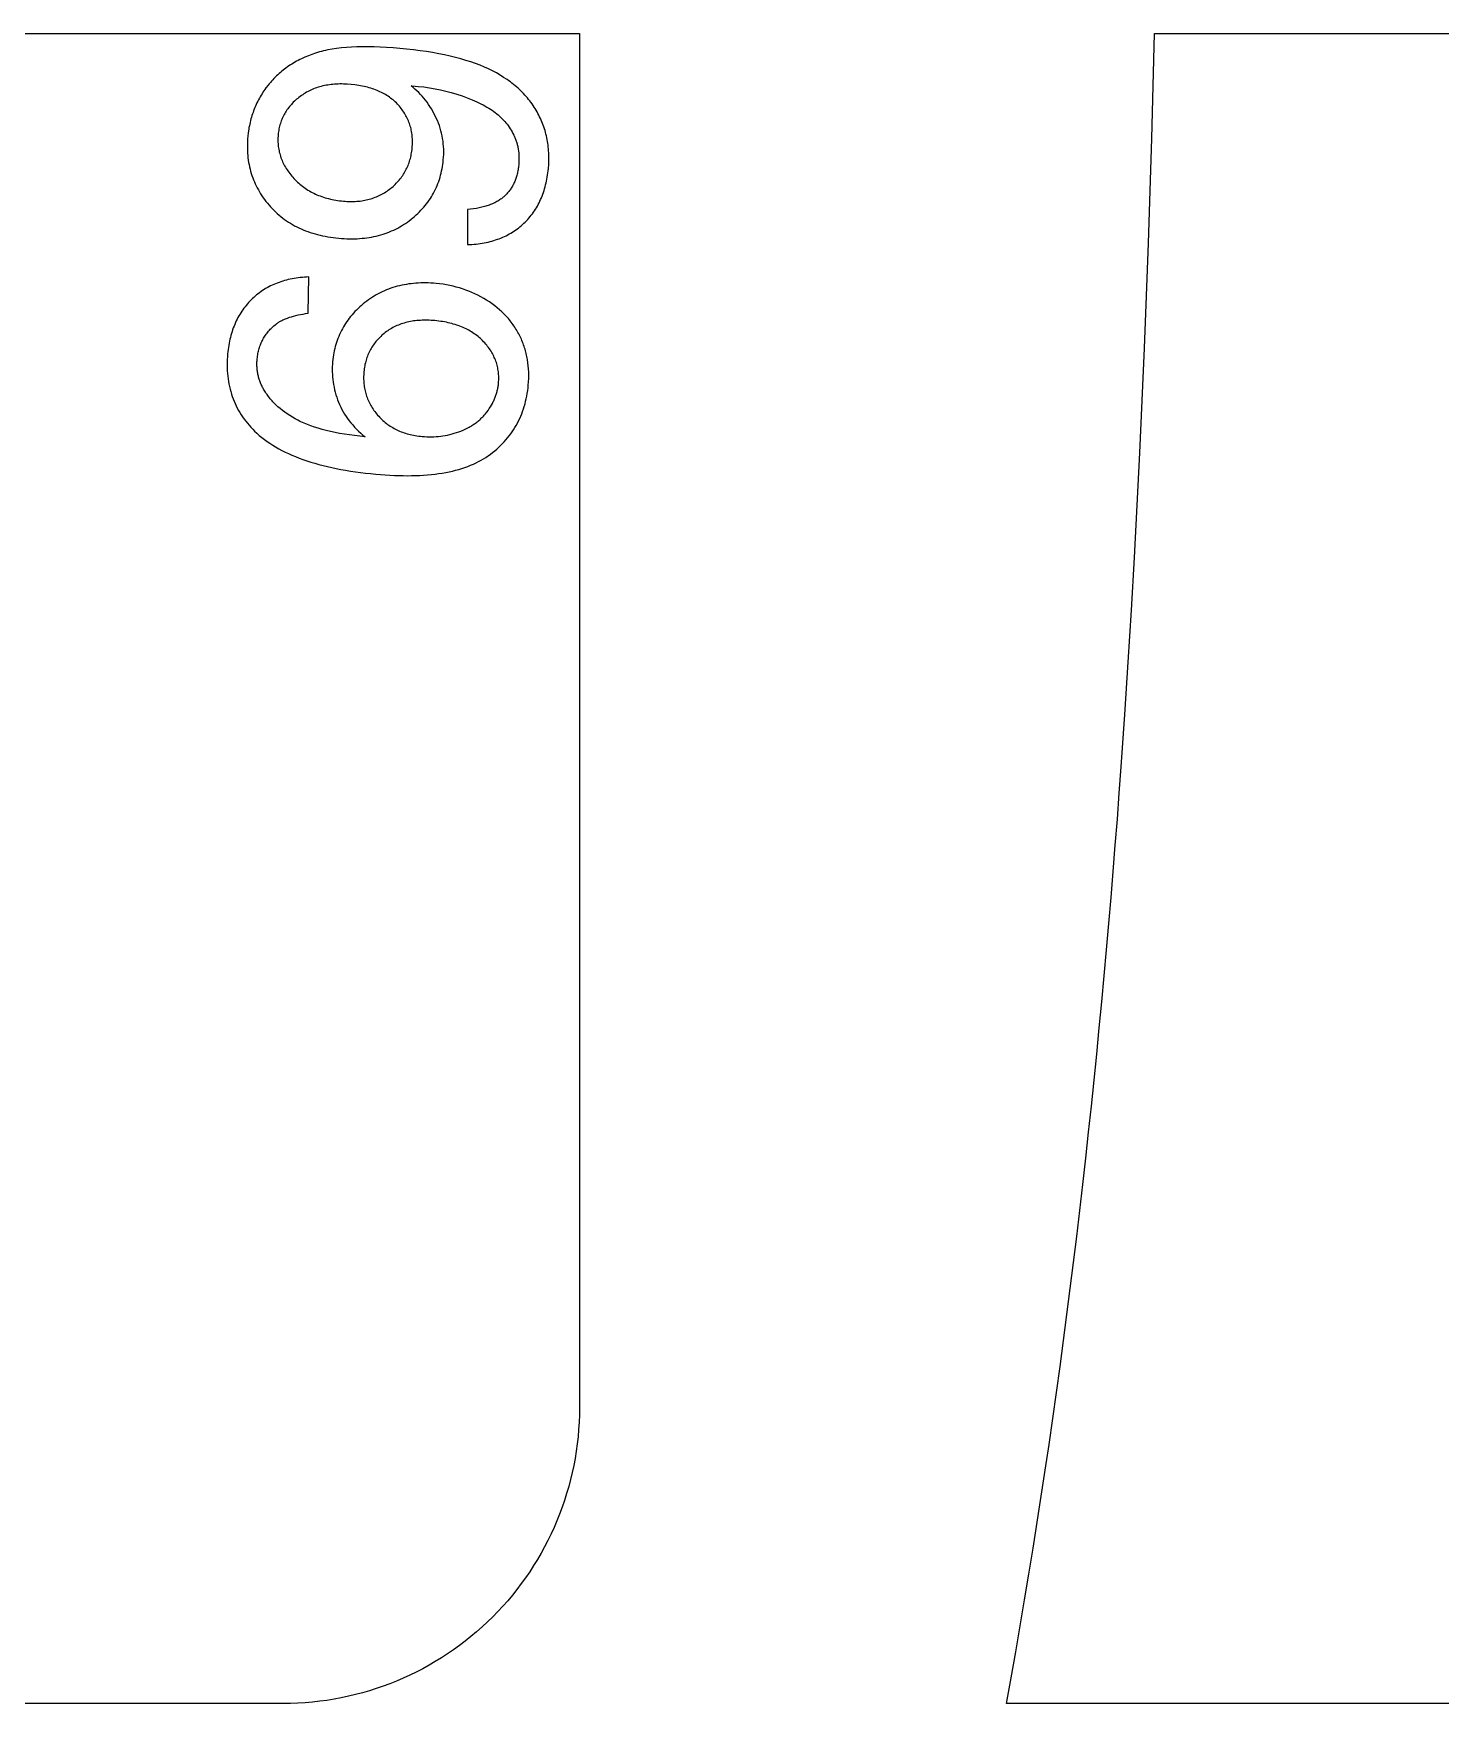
# Model space of a CAD drawing. Extents: x -8894 to -3022, y 6798 to 8329.
# Drawn here: x -7053.8 to -6816.2, y 6798.1 to 7080.1 of the extents above; entities that cross this region are included whole.
import ezdxf

# ---------------------------------------------------------------- set-up
doc = ezdxf.new("R2010")
doc.units = 0
doc.layers.add('LAYER_03', color=7, linetype='CONTINUOUS')
doc.layers.add('STEVILKE', color=7, linetype='CONTINUOUS')

msp = doc.modelspace()

# ---------------------------------------------------------------- linework, layer by layer
at = {"layer": 'LAYER_03'}
msp.add_lwpolyline([(-7111.99, 7080.07), (-6961.59, 7080.07), (-6961.59, 6848.07, -0.414214), (-7011.59, 6798.07), (-7136.8, 6798.07)], format="xyb", dxfattribs=at)
msp.add_lwpolyline([(-6764.12, 6798.07), (-6889.52, 6798.07), (-6888.72, 6802.44), (-6887.95, 6806.81), (-6887.19, 6811.18), (-6886.45, 6815.56), (-6885.72, 6819.94), (-6885.01, 6824.31), (-6884.32, 6828.69), (-6883.64, 6833.07), (-6882.97, 6837.46), (-6882.32, 6841.84), (-6881.69, 6846.22), (-6881.07, 6850.61), (-6880.47, 6855), (-6879.88, 6859.39), (-6879.3, 6863.78), (-6878.74, 6868.17), (-6878.19, 6872.56), (-6877.66, 6876.95), (-6877.14, 6881.35), (-6876.63, 6885.74), (-6876.13, 6890.14), (-6875.65, 6894.54), (-6875.18, 6898.94), (-6874.73, 6903.34), (-6874.28, 6907.74), (-6873.85, 6912.14), (-6873.43, 6916.55), (-6873.02, 6920.95), (-6872.62, 6925.36), (-6872.24, 6929.76), (-6871.86, 6934.17), (-6871.5, 6938.58), (-6871.15, 6942.99), (-6870.8, 6947.4), (-6870.47, 6951.81), (-6870.15, 6956.22), (-6869.53, 6965.05), (-6868.96, 6973.88), (-6868.42, 6982.71), (-6867.91, 6991.55), (-6867.44, 7000.39), (-6867, 7009.23), (-6866.6, 7018.08), (-6866.22, 7026.93), (-6865.87, 7035.78), (-6865.55, 7044.63), (-6865.26, 7053.49), (-6864.99, 7062.35), (-6864.74, 7071.21), (-6864.51, 7080.07), (-6714.12, 7080.07)], dxfattribs=at)
at = {"layer": 'STEVILKE'}
for p, q in [((-7008.09, 7069.87), (-7008.31, 7069.72)), ((-7007.87, 7070), (-7008.09, 7069.87)), ((-7007.64, 7070.13), (-7007.87, 7070)), ((-7007.41, 7070.26), (-7007.64, 7070.13)), ((-7007.18, 7070.38), (-7007.41, 7070.26)), ((-7006.94, 7070.49), (-7007.18, 7070.38)), ((-7006.7, 7070.6), (-7006.94, 7070.49)), ((-7006.46, 7070.7), (-7006.7, 7070.6)), ((-7006.21, 7070.8), (-7006.46, 7070.7)), ((-7005.96, 7070.88), (-7006.21, 7070.8)), ((-7005.7, 7070.97), (-7005.96, 7070.88)), ((-7005.44, 7071.05), (-7005.7, 7070.97)), ((-7005.18, 7071.12), (-7005.44, 7071.05)), ((-7004.91, 7071.19), (-7005.18, 7071.12)), ((-7004.64, 7071.25), (-7004.91, 7071.19)), ((-7004.36, 7071.3), (-7004.64, 7071.25)), ((-7004.09, 7071.35), (-7004.36, 7071.3)), ((-7003.8, 7071.39), (-7004.09, 7071.35)), ((-7003.52, 7071.43), (-7003.8, 7071.39)), ((-7003.23, 7071.46), (-7003.52, 7071.43)), ((-7002.93, 7071.49), (-7003.23, 7071.46)), ((-7002.64, 7071.5), (-7002.93, 7071.49)), ((-7002.34, 7071.52), (-7002.64, 7071.5)), ((-7002.03, 7071.53), (-7002.34, 7071.52)), ((-7001.72, 7071.53), (-7002.03, 7071.53)), ((-7001.41, 7071.52), (-7001.72, 7071.53)), ((-7001.1, 7071.51), (-7001.41, 7071.52)), ((-7000.78, 7071.5), (-7001.1, 7071.51)), ((-7000.13, 7071.45), (-7000.78, 7071.5)), ((-6999.48, 7071.38), (-7000.13, 7071.45)), ((-6999.16, 7071.34), (-6999.48, 7071.38)), ((-6998.85, 7071.29), (-6999.16, 7071.34)), ((-6998.55, 7071.24), (-6998.85, 7071.29)), ((-6998.24, 7071.18), (-6998.55, 7071.24)), ((-6997.95, 7071.12), (-6998.24, 7071.18)), ((-6997.66, 7071.05), (-6997.95, 7071.12)), ((-6997.37, 7070.98), (-6997.66, 7071.05)), ((-6997.09, 7070.9), (-6997.37, 7070.98)), ((-6996.81, 7070.82), (-6997.09, 7070.9)), ((-6996.54, 7070.73), (-6996.81, 7070.82)), ((-6996.27, 7070.64), (-6996.54, 7070.73)), ((-6996.01, 7070.54), (-6996.27, 7070.64)), ((-6995.75, 7070.44), (-6996.01, 7070.54)), ((-6995.5, 7070.33), (-6995.75, 7070.44)), ((-6995.26, 7070.22), (-6995.5, 7070.33)), ((-6995.01, 7070.1), (-6995.26, 7070.22)), ((-6994.78, 7069.98), (-6995.01, 7070.1)), ((-6994.55, 7069.86), (-6994.78, 7069.98)), ((-6994.32, 7069.73), (-6994.55, 7069.86)), ((-7011.09, 7066.95), (-7011.22, 7066.75)), ((-7010.96, 7067.14), (-7011.09, 7066.95)), ((-7010.83, 7067.34), (-7010.96, 7067.14)), ((-7010.68, 7067.52), (-7010.83, 7067.34)), ((-7010.54, 7067.71), (-7010.68, 7067.52)), ((-7010.38, 7067.89), (-7010.54, 7067.71)), ((-7010.22, 7068.08), (-7010.38, 7067.89)), ((-7010.06, 7068.25), (-7010.22, 7068.08)), ((-7009.89, 7068.43), (-7010.06, 7068.25)), ((-7009.71, 7068.6), (-7009.89, 7068.43)), ((-7009.53, 7068.77), (-7009.71, 7068.6)), ((-7009.34, 7068.94), (-7009.53, 7068.77)), ((-7009.14, 7069.1), (-7009.34, 7068.94)), ((-7008.94, 7069.26), (-7009.14, 7069.1)), ((-7008.73, 7069.42), (-7008.94, 7069.26)), ((-7008.52, 7069.58), (-7008.73, 7069.42)), ((-7008.31, 7069.72), (-7008.52, 7069.58)), ((-6994.1, 7069.59), (-6994.32, 7069.73)), ((-6993.88, 7069.45), (-6994.1, 7069.59)), ((-6993.67, 7069.3), (-6993.88, 7069.45)), ((-6993.46, 7069.15), (-6993.67, 7069.3)), ((-6993.26, 7068.99), (-6993.46, 7069.15)), ((-6993.06, 7068.83), (-6993.26, 7068.99)), ((-6992.87, 7068.67), (-6993.06, 7068.83)), ((-6992.68, 7068.5), (-6992.87, 7068.67)), ((-6992.5, 7068.32), (-6992.68, 7068.5)), ((-6992.32, 7068.14), (-6992.5, 7068.32)), ((-6992.15, 7067.96), (-6992.32, 7068.14)), ((-6991.98, 7067.77), (-6992.15, 7067.96)), ((-6991.82, 7067.58), (-6991.98, 7067.77)), ((-6991.67, 7067.38), (-6991.82, 7067.58)), ((-6991.52, 7067.18), (-6991.67, 7067.38)), ((-6991.38, 7066.99), (-6991.52, 7067.18)), ((-6991.24, 7066.78), (-6991.38, 7066.99)), ((-7012.26, 7064.17), (-7012.31, 7063.93)), ((-7012.21, 7064.4), (-7012.26, 7064.17)), ((-7012.14, 7064.62), (-7012.21, 7064.4)), ((-7012.08, 7064.85), (-7012.14, 7064.62)), ((-7012.01, 7065.07), (-7012.08, 7064.85)), ((-7011.93, 7065.29), (-7012.01, 7065.07)), ((-7011.84, 7065.51), (-7011.93, 7065.29)), ((-7011.75, 7065.72), (-7011.84, 7065.51)), ((-7011.66, 7065.93), (-7011.75, 7065.72)), ((-7011.56, 7066.14), (-7011.66, 7065.93)), ((-7011.45, 7066.35), (-7011.56, 7066.14)), ((-7011.34, 7066.55), (-7011.45, 7066.35)), ((-7011.22, 7066.75), (-7011.34, 7066.55)), ((-6991.11, 7066.58), (-6991.24, 7066.78)), ((-6990.99, 7066.38), (-6991.11, 7066.58)), ((-6990.87, 7066.17), (-6990.99, 7066.38)), ((-6990.76, 7065.96), (-6990.87, 7066.17)), ((-6990.65, 7065.74), (-6990.76, 7065.96)), ((-6990.55, 7065.53), (-6990.65, 7065.74)), ((-6990.46, 7065.31), (-6990.55, 7065.53)), ((-6990.37, 7065.09), (-6990.46, 7065.31)), ((-6990.29, 7064.87), (-6990.37, 7065.09)), ((-6990.21, 7064.64), (-6990.29, 7064.87)), ((-6990.14, 7064.41), (-6990.21, 7064.64)), ((-6990.08, 7064.18), (-6990.14, 7064.41)), ((-6990.02, 7063.95), (-6990.08, 7064.18)), ((-7012.48, 7062.46), (-7012.49, 7062.21)), ((-7012.49, 7062.21), (-7012.49, 7061.96)), ((-7012.49, 7061.96), (-7012.48, 7061.72)), ((-7012.47, 7062.72), (-7012.48, 7062.46)), ((-7012.48, 7061.72), (-7012.47, 7061.47)), ((-7012.45, 7062.97), (-7012.47, 7062.72)), ((-7012.47, 7061.47), (-7012.45, 7061.22)), ((-7012.42, 7063.21), (-7012.45, 7062.97)), ((-7012.39, 7063.46), (-7012.42, 7063.21)), ((-7012.35, 7063.7), (-7012.39, 7063.46)), ((-7012.31, 7063.93), (-7012.35, 7063.7)), ((-6989.97, 7063.71), (-6990.02, 7063.95)), ((-6989.92, 7063.48), (-6989.97, 7063.71)), ((-6989.88, 7063.24), (-6989.92, 7063.48)), ((-6989.85, 7063), (-6989.88, 7063.24)), ((-6989.82, 7062.75), (-6989.85, 7063)), ((-6989.8, 7062.5), (-6989.82, 7062.75)), ((-6989.79, 7062.25), (-6989.8, 7062.5)), ((-6989.78, 7062), (-6989.79, 7062.25)), ((-6989.79, 7061.23), (-6989.78, 7061.49)), ((-6989.78, 7061.75), (-6989.78, 7062)), ((-6989.78, 7061.49), (-6989.78, 7061.75)), ((-7012.45, 7061.22), (-7012.42, 7060.98)), ((-7012.42, 7060.98), (-7012.39, 7060.74)), ((-7012.39, 7060.74), (-7012.35, 7060.5)), ((-7012.35, 7060.5), (-7012.3, 7060.26)), ((-7012.3, 7060.26), (-7012.25, 7060.02)), ((-7012.25, 7060.02), (-7012.19, 7059.78)), ((-7012.19, 7059.78), (-7012.12, 7059.55)), ((-7012.12, 7059.55), (-7012.05, 7059.32)), ((-7012.05, 7059.32), (-7011.97, 7059.08)), ((-7011.97, 7059.08), (-7011.88, 7058.85)), ((-7011.88, 7058.85), (-7011.79, 7058.62)), ((-7011.79, 7058.62), (-7011.69, 7058.4)), ((-6990.35, 7058.23), (-6990.27, 7058.47)), ((-6990.27, 7058.47), (-6990.2, 7058.7)), ((-6990.2, 7058.7), (-6990.13, 7058.94)), ((-6990.13, 7058.94), (-6990.07, 7059.19)), ((-6990.07, 7059.19), (-6990.02, 7059.43)), ((-6990.02, 7059.43), (-6989.97, 7059.68)), ((-6989.97, 7059.68), (-6989.92, 7059.93)), ((-6989.92, 7059.93), (-6989.89, 7060.19)), ((-6989.89, 7060.19), (-6989.85, 7060.45)), ((-6989.85, 7060.45), (-6989.83, 7060.71)), ((-6989.83, 7060.71), (-6989.8, 7060.97)), ((-6989.8, 7060.97), (-6989.79, 7061.23)), ((-7011.69, 7058.4), (-7011.58, 7058.17)), ((-7011.58, 7058.17), (-7011.47, 7057.95)), ((-7011.47, 7057.95), (-7011.35, 7057.72)), ((-7011.35, 7057.72), (-7011.22, 7057.5)), ((-7011.22, 7057.5), (-7011.09, 7057.28)), ((-7011.09, 7057.28), (-7010.95, 7057.06)), ((-7010.95, 7057.06), (-7010.8, 7056.84)), ((-7010.8, 7056.84), (-7010.64, 7056.63)), ((-7010.64, 7056.63), (-7010.48, 7056.41)), ((-7010.48, 7056.41), (-7010.32, 7056.2)), ((-7010.32, 7056.2), (-7010.14, 7055.99)), ((-7010.14, 7055.99), (-7009.96, 7055.78)), ((-7009.96, 7055.78), (-7009.78, 7055.57)), ((-6991.85, 7055.49), (-6991.71, 7055.68)), ((-6991.71, 7055.68), (-6991.56, 7055.88)), ((-6991.56, 7055.88), (-6991.42, 7056.08)), ((-6991.42, 7056.08), (-6991.29, 7056.28)), ((-6991.29, 7056.28), (-6991.16, 7056.48)), ((-6991.16, 7056.48), (-6991.04, 7056.69)), ((-6991.04, 7056.69), (-6990.93, 7056.9)), ((-6990.93, 7056.9), (-6990.82, 7057.12)), ((-6990.82, 7057.12), (-6990.71, 7057.33)), ((-6990.71, 7057.33), (-6990.61, 7057.55)), ((-6990.61, 7057.55), (-6990.52, 7057.78)), ((-6990.52, 7057.78), (-6990.43, 7058)), ((-6990.43, 7058), (-6990.35, 7058.23)), ((-7009.78, 7055.57), (-7009.58, 7055.36)), ((-7009.58, 7055.36), (-7009.39, 7055.16)), ((-7009.39, 7055.16), (-7009.19, 7054.97)), ((-7009.19, 7054.97), (-7008.98, 7054.78)), ((-7008.98, 7054.78), (-7008.77, 7054.6)), ((-7008.77, 7054.6), (-7008.55, 7054.42)), ((-7008.55, 7054.42), (-7008.34, 7054.25)), ((-7008.34, 7054.25), (-7008.11, 7054.08)), ((-7008.11, 7054.08), (-7007.88, 7053.92)), ((-7007.88, 7053.92), (-7007.65, 7053.77)), ((-7007.65, 7053.77), (-7007.42, 7053.62)), ((-7007.42, 7053.62), (-7007.18, 7053.47)), ((-7007.18, 7053.47), (-7006.93, 7053.33)), ((-7006.93, 7053.33), (-7006.68, 7053.2)), ((-7006.68, 7053.2), (-7006.43, 7053.07)), ((-7006.43, 7053.07), (-7006.17, 7052.95)), ((-7006.17, 7052.95), (-7005.91, 7052.83)), ((-7005.91, 7052.83), (-7005.64, 7052.72)), ((-6995.16, 7052.8), (-6994.94, 7052.92)), ((-6994.94, 7052.92), (-6994.72, 7053.04)), ((-6994.72, 7053.04), (-6994.5, 7053.17)), ((-6994.5, 7053.17), (-6994.28, 7053.3)), ((-6994.28, 7053.3), (-6994.07, 7053.45)), ((-6994.07, 7053.45), (-6993.86, 7053.59)), ((-6993.86, 7053.59), (-6993.65, 7053.75)), ((-6993.65, 7053.75), (-6993.45, 7053.91)), ((-6993.45, 7053.91), (-6993.25, 7054.07)), ((-6993.25, 7054.07), (-6993.06, 7054.24)), ((-6993.06, 7054.24), (-6992.87, 7054.41)), ((-6992.87, 7054.41), (-6992.69, 7054.58)), ((-6992.69, 7054.58), (-6992.51, 7054.76)), ((-6992.51, 7054.76), (-6992.34, 7054.93)), ((-6992.34, 7054.93), (-6992.17, 7055.12)), ((-6992.17, 7055.12), (-6992.01, 7055.3)), ((-6992.01, 7055.3), (-6991.85, 7055.49)), ((-7005.64, 7052.72), (-7005.37, 7052.62)), ((-7005.37, 7052.62), (-7005.09, 7052.52)), ((-7005.09, 7052.52), (-7004.81, 7052.42)), ((-7004.81, 7052.42), (-7004.52, 7052.33)), ((-7004.52, 7052.33), (-7004.24, 7052.25)), ((-7004.24, 7052.25), (-7003.94, 7052.17)), ((-7003.94, 7052.17), (-7003.64, 7052.1)), ((-7003.64, 7052.1), (-7003.34, 7052.04)), ((-7003.34, 7052.04), (-7003.04, 7051.97)), ((-7003.04, 7051.97), (-7002.72, 7051.92)), ((-7002.72, 7051.92), (-7002.41, 7051.87)), ((-7002.41, 7051.87), (-7002.09, 7051.82)), ((-7002.09, 7051.82), (-7001.76, 7051.78)), ((-7001.76, 7051.78), (-7001.44, 7051.75)), ((-7001.44, 7051.75), (-7001.14, 7051.73)), ((-7001.14, 7051.73), (-7000.85, 7051.71)), ((-7000.85, 7051.71), (-7000.56, 7051.7)), ((-7000.56, 7051.7), (-7000.27, 7051.69)), ((-7000.27, 7051.69), (-6999.99, 7051.69)), ((-6999.99, 7051.69), (-6999.71, 7051.69)), ((-6999.71, 7051.69), (-6999.43, 7051.7)), ((-6999.43, 7051.7), (-6999.15, 7051.72)), ((-6999.15, 7051.72), (-6998.88, 7051.74)), ((-6998.88, 7051.74), (-6998.61, 7051.77)), ((-6998.61, 7051.77), (-6998.35, 7051.81)), ((-6998.35, 7051.81), (-6998.09, 7051.85)), ((-6998.09, 7051.85), (-6997.83, 7051.9)), ((-6997.83, 7051.9), (-6997.57, 7051.95)), ((-6997.57, 7051.95), (-6997.31, 7052.01)), ((-6997.31, 7052.01), (-6997.06, 7052.07)), ((-6997.06, 7052.07), (-6996.82, 7052.14)), ((-6996.82, 7052.14), (-6996.57, 7052.22)), ((-6996.57, 7052.22), (-6996.33, 7052.3)), ((-6996.33, 7052.3), (-6996.09, 7052.39)), ((-6996.09, 7052.39), (-6995.85, 7052.48)), ((-6995.85, 7052.48), (-6995.62, 7052.58)), ((-6995.62, 7052.58), (-6995.39, 7052.69)), ((-6995.39, 7052.69), (-6995.16, 7052.8)), ((-6993.31, 7030.27), (-6993.53, 7030.14)), ((-6993.09, 7030.39), (-6993.31, 7030.27)), ((-6992.86, 7030.51), (-6993.09, 7030.39)), ((-6992.63, 7030.62), (-6992.86, 7030.51)), ((-6992.4, 7030.73), (-6992.63, 7030.62)), ((-6992.16, 7030.83), (-6992.4, 7030.73)), ((-6991.92, 7030.92), (-6992.16, 7030.83)), ((-6991.68, 7031.01), (-6991.92, 7030.92)), ((-6991.43, 7031.09), (-6991.68, 7031.01)), ((-6991.17, 7031.17), (-6991.43, 7031.09)), ((-6990.92, 7031.24), (-6991.17, 7031.17)), ((-6990.66, 7031.3), (-6990.92, 7031.24)), ((-6990.39, 7031.36), (-6990.66, 7031.3)), ((-6990.13, 7031.42), (-6990.39, 7031.36)), ((-6989.85, 7031.47), (-6990.13, 7031.42)), ((-6989.58, 7031.51), (-6989.85, 7031.47)), ((-6989.3, 7031.54), (-6989.58, 7031.51)), ((-6989.02, 7031.58), (-6989.3, 7031.54)), ((-6988.73, 7031.6), (-6989.02, 7031.58)), ((-6988.44, 7031.62), (-6988.73, 7031.6)), ((-6988.15, 7031.63), (-6988.44, 7031.62)), ((-6987.85, 7031.64), (-6988.15, 7031.63)), ((-6987.55, 7031.64), (-6987.85, 7031.64)), ((-6987.24, 7031.64), (-6987.55, 7031.64)), ((-6986.93, 7031.63), (-6987.24, 7031.64)), ((-6986.62, 7031.61), (-6986.93, 7031.63)), ((-6985.98, 7031.57), (-6986.62, 7031.61)), ((-6985.32, 7031.49), (-6985.98, 7031.57)), ((-6985, 7031.45), (-6985.32, 7031.49)), ((-6984.68, 7031.4), (-6985, 7031.45)), ((-6984.37, 7031.35), (-6984.68, 7031.4)), ((-6984.06, 7031.29), (-6984.37, 7031.35)), ((-6983.76, 7031.22), (-6984.06, 7031.29)), ((-6983.46, 7031.16), (-6983.76, 7031.22)), ((-6983.16, 7031.08), (-6983.46, 7031.16)), ((-6982.88, 7031), (-6983.16, 7031.08)), ((-6982.59, 7030.92), (-6982.88, 7031)), ((-6982.31, 7030.83), (-6982.59, 7030.92)), ((-6982.04, 7030.74), (-6982.31, 7030.83)), ((-6981.77, 7030.64), (-6982.04, 7030.74)), ((-6981.5, 7030.53), (-6981.77, 7030.64)), ((-6981.24, 7030.43), (-6981.5, 7030.53)), ((-6980.99, 7030.31), (-6981.24, 7030.43)), ((-6980.74, 7030.19), (-6980.99, 7030.31)), ((-6996.38, 7027.47), (-6996.52, 7027.28)), ((-6996.25, 7027.67), (-6996.38, 7027.47)), ((-6996.1, 7027.86), (-6996.25, 7027.67)), ((-6995.95, 7028.04), (-6996.1, 7027.86)), ((-6995.8, 7028.22), (-6995.95, 7028.04)), ((-6995.64, 7028.4), (-6995.8, 7028.22)), ((-6995.47, 7028.58), (-6995.64, 7028.4)), ((-6995.3, 7028.75), (-6995.47, 7028.58)), ((-6995.13, 7028.92), (-6995.3, 7028.75)), ((-6994.94, 7029.09), (-6995.13, 7028.92)), ((-6994.76, 7029.25), (-6994.94, 7029.09)), ((-6994.56, 7029.41), (-6994.76, 7029.25)), ((-6994.37, 7029.57), (-6994.56, 7029.41)), ((-6994.16, 7029.72), (-6994.37, 7029.57)), ((-6993.95, 7029.87), (-6994.16, 7029.72)), ((-6993.74, 7030.01), (-6993.95, 7029.87)), ((-6993.53, 7030.14), (-6993.74, 7030.01)), ((-6980.5, 7030.07), (-6980.74, 7030.19)), ((-6980.26, 7029.94), (-6980.5, 7030.07)), ((-6980.02, 7029.8), (-6980.26, 7029.94)), ((-6979.79, 7029.67), (-6980.02, 7029.8)), ((-6979.56, 7029.52), (-6979.79, 7029.67)), ((-6979.34, 7029.37), (-6979.56, 7029.52)), ((-6979.13, 7029.22), (-6979.34, 7029.37)), ((-6978.92, 7029.06), (-6979.13, 7029.22)), ((-6978.71, 7028.89), (-6978.92, 7029.06)), ((-6978.51, 7028.73), (-6978.71, 7028.89)), ((-6978.31, 7028.55), (-6978.51, 7028.73)), ((-6978.12, 7028.37), (-6978.31, 7028.55)), ((-6977.94, 7028.19), (-6978.12, 7028.37)), ((-6977.76, 7028), (-6977.94, 7028.19)), ((-6977.58, 7027.8), (-6977.76, 7028)), ((-6977.41, 7027.61), (-6977.58, 7027.8)), ((-6977.25, 7027.41), (-6977.41, 7027.61)), ((-6997.67, 7024.66), (-6997.73, 7024.42)), ((-6997.6, 7024.9), (-6997.67, 7024.66)), ((-6997.53, 7025.13), (-6997.6, 7024.9)), ((-6997.46, 7025.36), (-6997.53, 7025.13)), ((-6997.37, 7025.59), (-6997.46, 7025.36)), ((-6997.29, 7025.81), (-6997.37, 7025.59)), ((-6997.19, 7026.03), (-6997.29, 7025.81)), ((-6997.09, 7026.25), (-6997.19, 7026.03)), ((-6996.99, 7026.46), (-6997.09, 7026.25)), ((-6996.88, 7026.67), (-6996.99, 7026.46)), ((-6996.76, 7026.87), (-6996.88, 7026.67)), ((-6996.64, 7027.08), (-6996.76, 7026.87)), ((-6996.52, 7027.28), (-6996.64, 7027.08)), ((-6977.09, 7027.22), (-6977.25, 7027.41)), ((-6976.94, 7027.02), (-6977.09, 7027.22)), ((-6976.79, 7026.82), (-6976.94, 7027.02)), ((-6976.66, 7026.62), (-6976.79, 7026.82)), ((-6976.52, 7026.41), (-6976.66, 7026.62)), ((-6976.4, 7026.21), (-6976.52, 7026.41)), ((-6976.28, 7026), (-6976.4, 7026.21)), ((-6976.17, 7025.79), (-6976.28, 7026)), ((-6976.06, 7025.58), (-6976.17, 7025.79)), ((-6975.96, 7025.37), (-6976.06, 7025.58)), ((-6975.87, 7025.16), (-6975.96, 7025.37)), ((-6975.78, 7024.94), (-6975.87, 7025.16)), ((-6975.7, 7024.73), (-6975.78, 7024.94)), ((-6975.62, 7024.51), (-6975.7, 7024.73)), ((-6998.01, 7022.41), (-6998.02, 7022.15)), ((-6998.02, 7022.15), (-6998.02, 7021.9)), ((-6998.02, 7021.9), (-6998.02, 7021.65)), ((-6998, 7022.66), (-6998.01, 7022.41)), ((-6997.98, 7022.92), (-6998, 7022.66)), ((-6997.95, 7023.18), (-6997.98, 7022.92)), ((-6997.92, 7023.43), (-6997.95, 7023.18)), ((-6997.88, 7023.69), (-6997.92, 7023.43)), ((-6997.83, 7023.94), (-6997.88, 7023.69)), ((-6997.79, 7024.18), (-6997.83, 7023.94)), ((-6997.73, 7024.42), (-6997.79, 7024.18)), ((-6975.55, 7024.29), (-6975.62, 7024.51)), ((-6975.49, 7024.07), (-6975.55, 7024.29)), ((-6975.43, 7023.85), (-6975.49, 7024.07)), ((-6975.38, 7023.62), (-6975.43, 7023.85)), ((-6975.34, 7023.4), (-6975.38, 7023.62)), ((-6975.3, 7023.17), (-6975.34, 7023.4)), ((-6975.27, 7022.94), (-6975.3, 7023.17)), ((-6975.25, 7022.71), (-6975.27, 7022.94)), ((-6975.23, 7022.48), (-6975.25, 7022.71)), ((-6975.22, 7022.25), (-6975.23, 7022.48)), ((-6975.21, 7022.01), (-6975.22, 7022.25)), ((-6975.21, 7021.78), (-6975.21, 7022.01)), ((-6998.02, 7021.65), (-6998.01, 7021.4)), ((-6998.01, 7021.4), (-6998, 7021.15)), ((-6998, 7021.15), (-6997.97, 7020.91)), ((-6997.97, 7020.91), (-6997.95, 7020.67)), ((-6997.95, 7020.67), (-6997.91, 7020.43)), ((-6997.91, 7020.43), (-6997.87, 7020.19)), ((-6997.87, 7020.19), (-6997.83, 7019.95)), ((-6997.83, 7019.95), (-6997.78, 7019.72)), ((-6997.78, 7019.72), (-6997.72, 7019.48)), ((-6997.72, 7019.48), (-6997.66, 7019.25)), ((-6997.66, 7019.25), (-6997.59, 7019.02)), ((-6997.59, 7019.02), (-6997.51, 7018.8)), ((-6975.69, 7018.97), (-6975.64, 7019.12)), ((-6975.64, 7019.12), (-6975.59, 7019.28)), ((-6975.59, 7019.28), (-6975.55, 7019.44)), ((-6975.55, 7019.44), (-6975.5, 7019.6)), ((-6975.5, 7019.6), (-6975.46, 7019.76)), ((-6975.46, 7019.76), (-6975.43, 7019.92)), ((-6975.43, 7019.92), (-6975.39, 7020.08)), ((-6975.39, 7020.08), (-6975.36, 7020.24)), ((-6975.36, 7020.24), (-6975.33, 7020.4)), ((-6975.33, 7020.4), (-6975.31, 7020.56)), ((-6975.31, 7020.56), (-6975.28, 7020.73)), ((-6975.28, 7020.73), (-6975.27, 7020.89)), ((-6975.27, 7020.89), (-6975.25, 7021.06)), ((-6975.25, 7021.06), (-6975.23, 7021.3)), ((-6975.23, 7021.3), (-6975.22, 7021.54)), ((-6975.22, 7021.54), (-6975.21, 7021.78)), ((-6997.51, 7018.8), (-6997.43, 7018.57)), ((-6997.43, 7018.57), (-6997.34, 7018.35)), ((-6997.34, 7018.35), (-6997.25, 7018.13)), ((-6997.25, 7018.13), (-6997.15, 7017.91)), ((-6997.15, 7017.91), (-6997.04, 7017.69)), ((-6997.04, 7017.69), (-6996.93, 7017.47)), ((-6996.93, 7017.47), (-6996.81, 7017.26)), ((-6996.81, 7017.26), (-6996.69, 7017.05)), ((-6996.69, 7017.05), (-6996.56, 7016.84)), ((-6996.56, 7016.84), (-6996.42, 7016.63)), ((-6996.42, 7016.63), (-6996.28, 7016.42)), ((-6996.28, 7016.42), (-6996.13, 7016.22)), ((-6996.13, 7016.22), (-6995.98, 7016.02)), ((-6977.23, 7016.14), (-6977.02, 7016.42)), ((-6977.02, 7016.42), (-6976.82, 7016.71)), ((-6976.82, 7016.71), (-6976.63, 7017)), ((-6976.63, 7017), (-6976.45, 7017.3)), ((-6976.45, 7017.3), (-6976.29, 7017.6)), ((-6976.29, 7017.6), (-6976.14, 7017.9)), ((-6976.14, 7017.9), (-6976.06, 7018.05)), ((-6976.06, 7018.05), (-6975.99, 7018.2)), ((-6975.99, 7018.2), (-6975.93, 7018.35)), ((-6975.93, 7018.35), (-6975.87, 7018.5)), ((-6975.87, 7018.5), (-6975.8, 7018.66)), ((-6975.8, 7018.66), (-6975.75, 7018.81)), ((-6975.75, 7018.81), (-6975.69, 7018.97)), ((-6995.98, 7016.02), (-6995.82, 7015.82)), ((-6995.82, 7015.82), (-6995.66, 7015.62)), ((-6995.66, 7015.62), (-6995.48, 7015.42)), ((-6995.48, 7015.42), (-6995.31, 7015.23)), ((-6995.31, 7015.23), (-6995.13, 7015.05)), ((-6995.13, 7015.05), (-6994.95, 7014.87)), ((-6994.95, 7014.87), (-6994.76, 7014.7)), ((-6994.76, 7014.7), (-6994.57, 7014.53)), ((-6994.57, 7014.53), (-6994.37, 7014.37)), ((-6994.37, 7014.37), (-6994.17, 7014.21)), ((-6994.17, 7014.21), (-6993.97, 7014.06)), ((-6993.97, 7014.06), (-6993.76, 7013.91)), ((-6993.76, 7013.91), (-6993.55, 7013.77)), ((-6993.55, 7013.77), (-6993.33, 7013.63)), ((-6993.33, 7013.63), (-6993.11, 7013.5)), ((-6993.11, 7013.5), (-6992.89, 7013.37)), ((-6992.89, 7013.37), (-6992.66, 7013.25)), ((-6980.88, 7013.24), (-6980.54, 7013.41)), ((-6980.54, 7013.41), (-6980.21, 7013.58)), ((-6980.21, 7013.58), (-6980.05, 7013.68)), ((-6980.05, 7013.68), (-6979.89, 7013.77)), ((-6979.89, 7013.77), (-6979.73, 7013.87)), ((-6979.73, 7013.87), (-6979.58, 7013.96)), ((-6979.58, 7013.96), (-6979.43, 7014.07)), ((-6979.43, 7014.07), (-6979.28, 7014.17)), ((-6979.28, 7014.17), (-6979.13, 7014.27)), ((-6979.13, 7014.27), (-6978.99, 7014.38)), ((-6978.99, 7014.38), (-6978.85, 7014.49)), ((-6978.85, 7014.49), (-6978.71, 7014.61)), ((-6978.71, 7014.61), (-6978.57, 7014.72)), ((-6978.57, 7014.72), (-6978.43, 7014.84)), ((-6978.43, 7014.84), (-6978.3, 7014.96)), ((-6978.3, 7014.96), (-6978.17, 7015.08)), ((-6978.17, 7015.08), (-6978.05, 7015.2)), ((-6978.05, 7015.2), (-6977.92, 7015.33)), ((-6977.92, 7015.33), (-6977.8, 7015.46)), ((-6977.8, 7015.46), (-6977.68, 7015.59)), ((-6977.68, 7015.59), (-6977.56, 7015.72)), ((-6977.56, 7015.72), (-6977.45, 7015.86)), ((-6977.45, 7015.86), (-6977.34, 7016)), ((-6977.34, 7016), (-6977.23, 7016.14)), ((-6992.66, 7013.25), (-6992.42, 7013.14)), ((-6992.42, 7013.14), (-6992.19, 7013.03)), ((-6992.19, 7013.03), (-6991.94, 7012.92)), ((-6991.94, 7012.92), (-6991.7, 7012.82)), ((-6991.7, 7012.82), (-6991.45, 7012.73)), ((-6991.45, 7012.73), (-6991.2, 7012.64)), ((-6991.2, 7012.64), (-6990.94, 7012.56)), ((-6990.94, 7012.56), (-6990.68, 7012.48)), ((-6990.68, 7012.48), (-6990.41, 7012.41)), ((-6990.41, 7012.41), (-6990.14, 7012.34)), ((-6990.14, 7012.34), (-6989.87, 7012.28)), ((-6989.87, 7012.28), (-6989.59, 7012.22)), ((-6989.59, 7012.22), (-6989.3, 7012.17)), ((-6989.3, 7012.17), (-6989.02, 7012.12)), ((-6989.02, 7012.12), (-6988.73, 7012.08)), ((-6988.73, 7012.08), (-6988.43, 7012.04)), ((-6988.43, 7012.04), (-6988.13, 7012.01)), ((-6988.13, 7012.01), (-6987.74, 7011.98)), ((-6987.74, 7011.98), (-6987.35, 7011.96)), ((-6987.35, 7011.96), (-6986.95, 7011.95)), ((-6986.95, 7011.95), (-6986.56, 7011.95)), ((-6986.56, 7011.95), (-6986.17, 7011.97)), ((-6986.17, 7011.97), (-6985.79, 7011.99)), ((-6985.79, 7011.99), (-6985.4, 7012.02)), ((-6985.4, 7012.02), (-6985.01, 7012.06)), ((-6985.01, 7012.06), (-6984.63, 7012.12)), ((-6984.63, 7012.12), (-6984.25, 7012.18)), ((-6984.25, 7012.18), (-6983.86, 7012.26)), ((-6983.86, 7012.26), (-6983.48, 7012.34)), ((-6983.48, 7012.34), (-6983.1, 7012.44)), ((-6983.1, 7012.44), (-6982.72, 7012.55)), ((-6982.72, 7012.55), (-6982.34, 7012.67)), ((-6982.34, 7012.67), (-6981.97, 7012.8)), ((-6981.97, 7012.8), (-6981.6, 7012.93)), ((-6981.6, 7012.93), (-6981.24, 7013.08)), ((-6981.24, 7013.08), (-6980.88, 7013.24))]:
    msp.add_line(p, q, dxfattribs=at)
for points in [[(-6980.48, 7044.41), (-6980.11, 7044.42), (-6979.75, 7044.44), (-6979.39, 7044.47), (-6979.03, 7044.51), (-6978.68, 7044.55), (-6978.34, 7044.59), (-6978, 7044.65), (-6977.66, 7044.71), (-6977.33, 7044.77), (-6977, 7044.84), (-6976.68, 7044.92), (-6976.36, 7045.01), (-6976.04, 7045.1), (-6975.74, 7045.2), (-6975.43, 7045.3), (-6975.13, 7045.41), (-6974.84, 7045.52), (-6974.55, 7045.65), (-6974.26, 7045.77), (-6973.98, 7045.91), (-6973.7, 7046.05), (-6973.43, 7046.2), (-6973.16, 7046.35), (-6972.9, 7046.51), (-6972.64, 7046.67), (-6972.39, 7046.85), (-6972.14, 7047.02), (-6971.89, 7047.21), (-6971.65, 7047.4), (-6971.42, 7047.6), (-6971.19, 7047.8), (-6970.96, 7048.01), (-6970.74, 7048.22), (-6970.52, 7048.44), (-6970.31, 7048.67), (-6970.11, 7048.9), (-6969.91, 7049.13), (-6969.72, 7049.37), (-6969.54, 7049.61), (-6969.36, 7049.86), (-6969.18, 7050.11), (-6969.02, 7050.37), (-6968.85, 7050.63), (-6968.7, 7050.9), (-6968.55, 7051.17), (-6968.41, 7051.45), (-6968.27, 7051.73), (-6968.14, 7052.02), (-6968.01, 7052.31), (-6967.89, 7052.6), (-6967.78, 7052.91), (-6967.67, 7053.21), (-6967.57, 7053.52), (-6967.47, 7053.84), (-6967.38, 7054.15), (-6967.3, 7054.48), (-6967.22, 7054.81), (-6967.15, 7055.14), (-6967.08, 7055.48), (-6967.02, 7055.82), (-6966.96, 7056.17), (-6966.92, 7056.53), (-6966.87, 7056.88), (-6966.84, 7057.25), (-6966.78, 7057.93), (-6966.77, 7058.27), (-6966.76, 7058.6), (-6966.75, 7058.94), (-6966.75, 7059.27), (-6966.76, 7059.6), (-6966.77, 7059.92), (-6966.79, 7060.25), (-6966.82, 7060.57), (-6966.85, 7060.89), (-6966.89, 7061.21), (-6966.93, 7061.53), (-6966.98, 7061.84), (-6967.04, 7062.15), (-6967.1, 7062.46), (-6967.17, 7062.77), (-6967.24, 7063.07), (-6967.32, 7063.37), (-6967.4, 7063.67), (-6967.5, 7063.97), (-6967.59, 7064.27), (-6967.7, 7064.56), (-6967.81, 7064.85), (-6967.92, 7065.14), (-6968.04, 7065.43), (-6968.17, 7065.72), (-6968.31, 7066), (-6968.45, 7066.28), (-6968.59, 7066.56), (-6968.74, 7066.83), (-6968.9, 7067.11), (-6969.07, 7067.38), (-6969.23, 7067.64), (-6969.41, 7067.91), (-6969.59, 7068.17), (-6969.78, 7068.43), (-6969.97, 7068.68), (-6970.17, 7068.93), (-6970.37, 7069.18), (-6970.58, 7069.42), (-6970.79, 7069.66), (-6971.01, 7069.9), (-6971.24, 7070.13), (-6971.47, 7070.36), (-6971.71, 7070.58), (-6971.95, 7070.81), (-6972.2, 7071.03), (-6972.45, 7071.24), (-6972.71, 7071.45), (-6972.98, 7071.66), (-6973.25, 7071.87), (-6973.52, 7072.07), (-6973.8, 7072.27), (-6974.39, 7072.65), (-6974.99, 7073.03), (-6975.62, 7073.39), (-6976.26, 7073.73), (-6976.94, 7074.06), (-6977.63, 7074.38), (-6978.36, 7074.68), (-6979.13, 7074.97), (-6979.92, 7075.25), (-6980.75, 7075.52), (-6981.6, 7075.77), (-6982.49, 7076), (-6983.41, 7076.23), (-6984.37, 7076.44), (-6985.35, 7076.63), (-6986.37, 7076.82), (-6987.42, 7076.99), (-6988.5, 7077.15), (-6989.61, 7077.29), (-6990.76, 7077.42), (-6991.93, 7077.54), (-6993.06, 7077.63), (-6994.16, 7077.71), (-6995.22, 7077.77), (-6996.25, 7077.8), (-6997.25, 7077.82), (-6998.22, 7077.82), (-6999.16, 7077.8), (-7000.06, 7077.76), (-7000.93, 7077.7), (-7001.77, 7077.62), (-7002.58, 7077.53), (-7003.35, 7077.41), (-7004.09, 7077.27), (-7004.45, 7077.2), (-7004.8, 7077.12), (-7005.14, 7077.03), (-7005.48, 7076.94), (-7005.81, 7076.84), (-7006.12, 7076.74), (-7006.74, 7076.53), (-7007.35, 7076.3), (-7007.94, 7076.05), (-7008.51, 7075.79), (-7008.79, 7075.65), (-7009.07, 7075.51), (-7009.34, 7075.36), (-7009.61, 7075.21), (-7009.87, 7075.06), (-7010.13, 7074.9), (-7010.39, 7074.74), (-7010.64, 7074.57), (-7010.89, 7074.4), (-7011.13, 7074.22), (-7011.38, 7074.04), (-7011.61, 7073.86), (-7011.84, 7073.67), (-7012.07, 7073.48), (-7012.3, 7073.28), (-7012.52, 7073.08), (-7012.73, 7072.88), (-7012.95, 7072.67), (-7013.16, 7072.45), (-7013.36, 7072.24), (-7013.56, 7072.01), (-7013.76, 7071.79), (-7013.95, 7071.56), (-7014.14, 7071.32), (-7014.5, 7070.85), (-7014.68, 7070.61), (-7014.84, 7070.36), (-7015.01, 7070.12), (-7015.17, 7069.87), (-7015.32, 7069.62), (-7015.47, 7069.37), (-7015.62, 7069.11), (-7015.76, 7068.86), (-7015.89, 7068.6), (-7016.02, 7068.34), (-7016.15, 7068.08), (-7016.26, 7067.81), (-7016.38, 7067.54), (-7016.49, 7067.28), (-7016.59, 7067.01), (-7016.69, 7066.73), (-7016.79, 7066.46), (-7016.88, 7066.18), (-7016.96, 7065.9), (-7017.04, 7065.62), (-7017.12, 7065.34), (-7017.19, 7065.05), (-7017.25, 7064.76), (-7017.31, 7064.47), (-7017.37, 7064.18), (-7017.42, 7063.89), (-7017.51, 7063.29), (-7017.57, 7062.69), (-7017.61, 7062.27), (-7017.63, 7061.86), (-7017.65, 7061.45), (-7017.65, 7061.04), (-7017.65, 7060.64), (-7017.64, 7060.24), (-7017.61, 7059.84), (-7017.58, 7059.45), (-7017.54, 7059.06), (-7017.49, 7058.67), (-7017.43, 7058.29), (-7017.36, 7057.91), (-7017.28, 7057.53), (-7017.19, 7057.16), (-7017.09, 7056.79), (-7016.99, 7056.43), (-7016.87, 7056.07), (-7016.75, 7055.71), (-7016.61, 7055.36), (-7016.46, 7055.01), (-7016.31, 7054.66), (-7016.15, 7054.32), (-7015.97, 7053.98), (-7015.79, 7053.64), (-7015.6, 7053.31), (-7015.4, 7052.98), (-7015.19, 7052.65), (-7014.97, 7052.33), (-7014.74, 7052.01), (-7014.5, 7051.7), (-7014.25, 7051.39), (-7013.99, 7051.08), (-7013.72, 7050.78), (-7013.45, 7050.49), (-7013.17, 7050.2), (-7012.89, 7049.92), (-7012.6, 7049.66), (-7012.3, 7049.4), (-7011.99, 7049.14), (-7011.68, 7048.9), (-7011.36, 7048.66), (-7011.04, 7048.43), (-7010.7, 7048.21), (-7010.37, 7048), (-7010.02, 7047.8), (-7009.67, 7047.6), (-7009.31, 7047.42), (-7008.95, 7047.24), (-7008.58, 7047.07), (-7008.2, 7046.91), (-7007.81, 7046.75), (-7007.42, 7046.61), (-7007.03, 7046.47), (-7006.62, 7046.34), (-7006.21, 7046.22), (-7005.79, 7046.1), (-7005.37, 7046), (-7004.94, 7045.9), (-7004.5, 7045.81), (-7004.06, 7045.73), (-7003.61, 7045.66), (-7003.15, 7045.6), (-7002.69, 7045.54), (-7002.22, 7045.49), (-7001.76, 7045.45), (-7001.31, 7045.42), (-7000.87, 7045.4), (-7000.43, 7045.39), (-6999.99, 7045.39), (-6999.56, 7045.4), (-6999.13, 7045.41), (-6998.71, 7045.44), (-6998.29, 7045.47), (-6997.88, 7045.51), (-6997.47, 7045.56), (-6997.07, 7045.62), (-6996.67, 7045.69), (-6996.28, 7045.77), (-6995.89, 7045.85), (-6995.5, 7045.95), (-6995.12, 7046.05), (-6994.75, 7046.17), (-6994.38, 7046.29), (-6994.02, 7046.42), (-6993.66, 7046.56), (-6993.3, 7046.71), (-6992.95, 7046.86), (-6992.6, 7047.03), (-6992.26, 7047.2), (-6991.93, 7047.39), (-6991.6, 7047.58), (-6991.27, 7047.78), (-6990.95, 7047.99), (-6990.63, 7048.21), (-6990.32, 7048.44), (-6990.01, 7048.68), (-6989.71, 7048.92), (-6989.42, 7049.17), (-6989.14, 7049.42), (-6988.86, 7049.68), (-6988.6, 7049.94), (-6988.34, 7050.21), (-6988.09, 7050.48), (-6987.85, 7050.75), (-6987.61, 7051.03), (-6987.39, 7051.32), (-6987.17, 7051.6), (-6986.96, 7051.9), (-6986.76, 7052.2), (-6986.57, 7052.5), (-6986.39, 7052.8), (-6986.21, 7053.12), (-6986.05, 7053.43), (-6985.89, 7053.75), (-6985.74, 7054.08), (-6985.6, 7054.41), (-6985.47, 7054.74), (-6985.34, 7055.08), (-6985.23, 7055.42), (-6985.12, 7055.77), (-6985.02, 7056.12), (-6984.93, 7056.48), (-6984.85, 7056.84), (-6984.78, 7057.21), (-6984.71, 7057.58), (-6984.66, 7057.95), (-6984.61, 7058.33), (-6984.57, 7058.71), (-6984.53, 7059.18), (-6984.51, 7059.63), (-6984.5, 7060.09), (-6984.51, 7060.54), (-6984.54, 7060.99), (-6984.57, 7061.44), (-6984.62, 7061.88), (-6984.69, 7062.32), (-6984.77, 7062.76), (-6984.87, 7063.2), (-6984.98, 7063.63), (-6985.1, 7064.06), (-6985.24, 7064.49), (-6985.4, 7064.91), (-6985.56, 7065.34), (-6985.75, 7065.75), (-6985.94, 7066.17), (-6986.15, 7066.57), (-6986.36, 7066.96), (-6986.59, 7067.35), (-6986.82, 7067.72), (-6987.06, 7068.09), (-6987.31, 7068.44), (-6987.58, 7068.79), (-6987.85, 7069.12), (-6988.13, 7069.45), (-6988.42, 7069.76), (-6988.72, 7070.07), (-6989.03, 7070.37), (-6989.35, 7070.65), (-6989.68, 7070.93), (-6990.02, 7071.2), (-6989.3, 7071.16), (-6988.79, 7071.12), (-6987.85, 7071.02), (-6986.91, 7070.89), (-6985.97, 7070.73), (-6985.05, 7070.54), (-6984.13, 7070.33), (-6983.22, 7070.08), (-6982.31, 7069.81), (-6981.41, 7069.51), (-6980.54, 7069.19), (-6979.72, 7068.87), (-6978.94, 7068.53), (-6978.58, 7068.36), (-6978.22, 7068.18), (-6977.87, 7068.01), (-6977.54, 7067.83), (-6977.22, 7067.64), (-6976.91, 7067.46), (-6976.62, 7067.27), (-6976.33, 7067.09), (-6976.06, 7066.89), (-6975.8, 7066.7), (-6975.55, 7066.5), (-6975.31, 7066.3), (-6975.07, 7066.09), (-6974.85, 7065.88), (-6974.62, 7065.66), (-6974.41, 7065.44), (-6974.21, 7065.21), (-6974.01, 7064.97), (-6973.81, 7064.73), (-6973.63, 7064.49), (-6973.45, 7064.24), (-6973.28, 7063.98), (-6973.12, 7063.72), (-6972.97, 7063.45), (-6972.82, 7063.18), (-6972.68, 7062.9), (-6972.61, 7062.76), (-6972.55, 7062.62), (-6972.49, 7062.48), (-6972.43, 7062.33), (-6972.37, 7062.19), (-6972.32, 7062.04), (-6972.27, 7061.9), (-6972.22, 7061.75), (-6972.17, 7061.6), (-6972.13, 7061.45), (-6972.09, 7061.29), (-6972.05, 7061.14), (-6972.01, 7060.99), (-6971.98, 7060.83), (-6971.95, 7060.68), (-6971.92, 7060.52), (-6971.88, 7060.2), (-6971.84, 7059.88), (-6971.82, 7059.55), (-6971.8, 7059.22), (-6971.8, 7058.88), (-6971.8, 7058.54), (-6971.82, 7058.2), (-6971.85, 7057.85), (-6971.87, 7057.64), (-6971.89, 7057.44), (-6971.92, 7057.24), (-6971.95, 7057.04), (-6971.98, 7056.85), (-6972.02, 7056.66), (-6972.06, 7056.47), (-6972.11, 7056.29), (-6972.16, 7056.1), (-6972.21, 7055.92), (-6972.26, 7055.74), (-6972.32, 7055.57), (-6972.38, 7055.4), (-6972.45, 7055.23), (-6972.52, 7055.06), (-6972.59, 7054.89), (-6972.67, 7054.73), (-6972.74, 7054.57), (-6972.83, 7054.42), (-6972.91, 7054.26), (-6973, 7054.11), (-6973.09, 7053.96), (-6973.19, 7053.82), (-6973.29, 7053.67), (-6973.39, 7053.53), (-6973.5, 7053.39), (-6973.61, 7053.26), (-6973.72, 7053.13), (-6973.84, 7053), (-6973.96, 7052.87), (-6974.08, 7052.74), (-6974.21, 7052.62), (-6974.34, 7052.5), (-6974.48, 7052.39), (-6974.62, 7052.27), (-6974.76, 7052.16), (-6974.91, 7052.06), (-6975.06, 7051.95), (-6975.22, 7051.85), (-6975.38, 7051.75), (-6975.54, 7051.66), (-6975.71, 7051.57), (-6975.88, 7051.48), (-6976.06, 7051.39), (-6976.24, 7051.31), (-6976.43, 7051.23), (-6976.62, 7051.16), (-6976.81, 7051.08), (-6977.01, 7051.01), (-6977.21, 7050.95), (-6977.42, 7050.88), (-6977.63, 7050.82), (-6977.84, 7050.76), (-6978.06, 7050.71), (-6978.51, 7050.61), (-6978.98, 7050.52), (-6979.46, 7050.44), (-6979.96, 7050.38), (-6980.48, 7050.33)], [(-7007.28, 7038.94), (-7007.64, 7038.93), (-7008, 7038.9), (-7008.36, 7038.87), (-7008.71, 7038.84), (-7009.06, 7038.8), (-7009.4, 7038.75), (-7009.74, 7038.7), (-7010.07, 7038.64), (-7010.4, 7038.57), (-7010.73, 7038.5), (-7011.05, 7038.42), (-7011.37, 7038.33), (-7011.68, 7038.24), (-7011.99, 7038.14), (-7012.29, 7038.03), (-7012.59, 7037.92), (-7012.88, 7037.81), (-7013.18, 7037.68), (-7013.46, 7037.55), (-7013.74, 7037.42), (-7014.02, 7037.27), (-7014.29, 7037.12), (-7014.56, 7036.97), (-7014.83, 7036.81), (-7015.09, 7036.64), (-7015.34, 7036.47), (-7015.59, 7036.28), (-7015.84, 7036.1), (-7016.08, 7035.9), (-7016.32, 7035.7), (-7016.56, 7035.5), (-7016.79, 7035.29), (-7017.01, 7035.07), (-7017.23, 7034.85), (-7017.44, 7034.62), (-7017.65, 7034.39), (-7017.85, 7034.15), (-7018.04, 7033.91), (-7018.23, 7033.66), (-7018.41, 7033.41), (-7018.59, 7033.16), (-7018.76, 7032.9), (-7018.92, 7032.63), (-7019.08, 7032.36), (-7019.23, 7032.09), (-7019.38, 7031.81), (-7019.52, 7031.52), (-7019.65, 7031.23), (-7019.78, 7030.94), (-7019.9, 7030.64), (-7020.02, 7030.34), (-7020.13, 7030.03), (-7020.23, 7029.72), (-7020.33, 7029.4), (-7020.42, 7029.08), (-7020.5, 7028.75), (-7020.58, 7028.42), (-7020.66, 7028.09), (-7020.72, 7027.75), (-7020.78, 7027.4), (-7020.84, 7027.05), (-7020.89, 7026.69), (-7020.93, 7026.33), (-7020.97, 7025.97), (-7021.01, 7025.48), (-7021.04, 7025), (-7021.05, 7024.52), (-7021.06, 7024.04), (-7021.05, 7023.58), (-7021.03, 7023.11), (-7021, 7022.65), (-7020.96, 7022.2), (-7020.9, 7021.75), (-7020.84, 7021.31), (-7020.76, 7020.88), (-7020.67, 7020.44), (-7020.57, 7020.02), (-7020.46, 7019.6), (-7020.33, 7019.18), (-7020.2, 7018.77), (-7020.05, 7018.37), (-7019.89, 7017.97), (-7019.72, 7017.57), (-7019.54, 7017.18), (-7019.34, 7016.8), (-7019.13, 7016.42), (-7018.92, 7016.04), (-7018.69, 7015.68), (-7018.44, 7015.31), (-7018.19, 7014.96), (-7017.93, 7014.6), (-7017.65, 7014.26), (-7017.36, 7013.91), (-7017.06, 7013.58), (-7016.75, 7013.25), (-7016.43, 7012.92), (-7016.04, 7012.55), (-7015.64, 7012.2), (-7015.22, 7011.85), (-7014.78, 7011.51), (-7014.33, 7011.18), (-7013.86, 7010.86), (-7013.37, 7010.54), (-7012.87, 7010.24), (-7012.36, 7009.95), (-7011.82, 7009.66), (-7011.27, 7009.38), (-7010.71, 7009.12), (-7010.12, 7008.86), (-7009.52, 7008.61), (-7008.91, 7008.37), (-7008.28, 7008.14), (-7007.63, 7007.91), (-7006.96, 7007.7), (-7006.28, 7007.49), (-7005.59, 7007.3), (-7004.87, 7007.11), (-7004.14, 7006.93), (-7003.4, 7006.77), (-7002.63, 7006.61), (-7001.85, 7006.45), (-7001.06, 7006.31), (-7000.25, 7006.18), (-6999.42, 7006.06), (-6998.57, 7005.94), (-6997.71, 7005.84), (-6996.84, 7005.74), (-6995.94, 7005.65), (-6994.36, 7005.52), (-6992.83, 7005.44), (-6992.08, 7005.41), (-6991.35, 7005.4), (-6990.63, 7005.39), (-6989.92, 7005.4), (-6989.23, 7005.41), (-6988.55, 7005.44), (-6987.89, 7005.48), (-6987.23, 7005.53), (-6986.59, 7005.59), (-6985.97, 7005.66), (-6985.36, 7005.74), (-6984.76, 7005.83), (-6984.17, 7005.93), (-6983.6, 7006.05), (-6983.04, 7006.17), (-6982.49, 7006.31), (-6981.96, 7006.45), (-6981.44, 7006.61), (-6980.94, 7006.77), (-6980.44, 7006.95), (-6979.96, 7007.14), (-6979.5, 7007.34), (-6979.05, 7007.55), (-6978.61, 7007.77), (-6978.18, 7008), (-6977.77, 7008.24), (-6977.37, 7008.49), (-6977.18, 7008.63), (-6976.98, 7008.76), (-6976.61, 7009.03), (-6976.25, 7009.31), (-6975.9, 7009.59), (-6975.55, 7009.89), (-6975.22, 7010.18), (-6974.9, 7010.49), (-6974.59, 7010.8), (-6974.29, 7011.12), (-6974, 7011.44), (-6973.72, 7011.77), (-6973.45, 7012.11), (-6973.19, 7012.45), (-6972.94, 7012.8), (-6972.71, 7013.16), (-6972.48, 7013.52), (-6972.26, 7013.89), (-6972.06, 7014.27), (-6971.86, 7014.65), (-6971.67, 7015.04), (-6971.5, 7015.44), (-6971.33, 7015.84), (-6971.18, 7016.25), (-6971.04, 7016.66), (-6970.9, 7017.08), (-6970.78, 7017.51), (-6970.67, 7017.95), (-6970.57, 7018.39), (-6970.48, 7018.84), (-6970.4, 7019.29), (-6970.33, 7019.75), (-6970.27, 7020.22), (-6970.22, 7020.69), (-6970.17, 7021.25), (-6970.15, 7021.8), (-6970.14, 7022.35), (-6970.15, 7022.89), (-6970.17, 7023.42), (-6970.22, 7023.95), (-6970.28, 7024.47), (-6970.36, 7024.99), (-6970.4, 7025.24), (-6970.45, 7025.5), (-6970.51, 7025.75), (-6970.57, 7026), (-6970.63, 7026.25), (-6970.7, 7026.5), (-6970.77, 7026.75), (-6970.85, 7026.99), (-6970.93, 7027.23), (-6971.01, 7027.48), (-6971.1, 7027.72), (-6971.2, 7027.96), (-6971.29, 7028.2), (-6971.4, 7028.43), (-6971.5, 7028.67), (-6971.61, 7028.9), (-6971.73, 7029.13), (-6971.85, 7029.36), (-6971.97, 7029.59), (-6972.1, 7029.81), (-6972.23, 7030.03), (-6972.36, 7030.25), (-6972.5, 7030.47), (-6972.65, 7030.68), (-6972.79, 7030.89), (-6972.94, 7031.1), (-6973.1, 7031.31), (-6973.26, 7031.51), (-6973.42, 7031.71), (-6973.59, 7031.91), (-6973.76, 7032.1), (-6973.93, 7032.29), (-6974.11, 7032.48), (-6974.29, 7032.67), (-6974.48, 7032.86), (-6974.67, 7033.04), (-6975.06, 7033.39), (-6975.47, 7033.74), (-6975.89, 7034.08), (-6976.33, 7034.4), (-6976.79, 7034.72), (-6977.26, 7035.02), (-6977.74, 7035.31), (-6978.23, 7035.59), (-6978.73, 7035.85), (-6979.23, 7036.09), (-6979.74, 7036.32), (-6980.26, 7036.54), (-6980.78, 7036.74), (-6981.31, 7036.92), (-6981.84, 7037.09), (-6982.39, 7037.24), (-6982.93, 7037.38), (-6983.49, 7037.51), (-6984.05, 7037.61), (-6984.62, 7037.71), (-6985.2, 7037.78), (-6985.78, 7037.84), (-6986.22, 7037.88), (-6986.66, 7037.91), (-6987.1, 7037.93), (-6987.53, 7037.94), (-6987.95, 7037.94), (-6988.37, 7037.93), (-6988.79, 7037.92), (-6989.2, 7037.89), (-6989.61, 7037.86), (-6990.01, 7037.81), (-6990.41, 7037.76), (-6990.81, 7037.7), (-6991.2, 7037.63), (-6991.59, 7037.55), (-6991.97, 7037.47), (-6992.35, 7037.37), (-6992.72, 7037.26), (-6993.09, 7037.15), (-6993.45, 7037.03), (-6993.82, 7036.9), (-6994.17, 7036.76), (-6994.52, 7036.61), (-6994.87, 7036.45), (-6995.21, 7036.28), (-6995.55, 7036.11), (-6995.89, 7035.92), (-6996.22, 7035.73), (-6996.54, 7035.52), (-6996.86, 7035.31), (-6997.18, 7035.09), (-6997.49, 7034.86), (-6997.8, 7034.63), (-6998.1, 7034.38), (-6998.39, 7034.13), (-6998.68, 7033.88), (-6998.96, 7033.62), (-6999.22, 7033.36), (-6999.48, 7033.09), (-6999.73, 7032.82), (-6999.98, 7032.55), (-7000.21, 7032.27), (-7000.44, 7031.98), (-7000.65, 7031.7), (-7000.86, 7031.4), (-7001.06, 7031.11), (-7001.25, 7030.81), (-7001.44, 7030.5), (-7001.61, 7030.19), (-7001.78, 7029.88), (-7001.94, 7029.56), (-7002.08, 7029.24), (-7002.23, 7028.91), (-7002.36, 7028.58), (-7002.48, 7028.24), (-7002.6, 7027.9), (-7002.71, 7027.55), (-7002.8, 7027.21), (-7002.89, 7026.85), (-7002.98, 7026.49), (-7003.05, 7026.13), (-7003.11, 7025.77), (-7003.17, 7025.39), (-7003.22, 7025.02), (-7003.26, 7024.64), (-7003.29, 7024.2), (-7003.31, 7023.77), (-7003.32, 7023.33), (-7003.32, 7022.9), (-7003.3, 7022.47), (-7003.27, 7022.04), (-7003.22, 7021.61), (-7003.17, 7021.18), (-7003.1, 7020.76), (-7003.02, 7020.33), (-7002.92, 7019.91), (-7002.81, 7019.48), (-7002.69, 7019.06), (-7002.56, 7018.64), (-7002.41, 7018.22), (-7002.25, 7017.8), (-7002.07, 7017.39), (-7001.89, 7016.98), (-7001.68, 7016.58), (-7001.47, 7016.18), (-7001.24, 7015.8), (-7000.99, 7015.41), (-7000.73, 7015.04), (-7000.46, 7014.67), (-7000.17, 7014.31), (-6999.87, 7013.95), (-6999.55, 7013.6), (-6999.22, 7013.26), (-6998.88, 7012.92), (-6998.52, 7012.59), (-6998.15, 7012.26), (-6997.76, 7011.95), (-6998.68, 7012.05), (-6999.57, 7012.16), (-7000.43, 7012.28), (-7001.26, 7012.4), (-7002.07, 7012.54), (-7002.85, 7012.69), (-7003.6, 7012.85), (-7004.32, 7013.02), (-7005.02, 7013.2), (-7005.69, 7013.39), (-7006.33, 7013.59), (-7006.94, 7013.8), (-7007.52, 7014.02), (-7008.08, 7014.25), (-7008.34, 7014.37), (-7008.6, 7014.49), (-7008.86, 7014.61), (-7009.1, 7014.74), (-7009.58, 7015), (-7010.04, 7015.27), (-7010.49, 7015.54), (-7010.92, 7015.82), (-7011.33, 7016.12), (-7011.73, 7016.41), (-7012.11, 7016.72), (-7012.48, 7017.04), (-7012.65, 7017.2), (-7012.83, 7017.36), (-7012.99, 7017.53), (-7013.16, 7017.69), (-7013.32, 7017.86), (-7013.48, 7018.03), (-7013.63, 7018.21), (-7013.78, 7018.38), (-7013.92, 7018.56), (-7014.06, 7018.74), (-7014.2, 7018.92), (-7014.33, 7019.1), (-7014.46, 7019.29), (-7014.59, 7019.48), (-7014.71, 7019.67), (-7014.91, 7020), (-7015, 7020.15), (-7015.08, 7020.3), (-7015.15, 7020.45), (-7015.23, 7020.61), (-7015.3, 7020.76), (-7015.37, 7020.91), (-7015.43, 7021.07), (-7015.49, 7021.23), (-7015.55, 7021.38), (-7015.6, 7021.54), (-7015.66, 7021.7), (-7015.7, 7021.86), (-7015.75, 7022.03), (-7015.79, 7022.19), (-7015.83, 7022.35), (-7015.86, 7022.52), (-7015.89, 7022.69), (-7015.92, 7022.85), (-7015.94, 7023.02), (-7015.97, 7023.19), (-7015.98, 7023.36), (-7016, 7023.53), (-7016.01, 7023.71), (-7016.02, 7023.88), (-7016.02, 7024.06), (-7016.02, 7024.23), (-7016.02, 7024.41), (-7016.02, 7024.59), (-7016.01, 7024.77), (-7016, 7024.95), (-7015.98, 7025.13), (-7015.96, 7025.36), (-7015.93, 7025.58), (-7015.9, 7025.8), (-7015.86, 7026.02), (-7015.81, 7026.23), (-7015.77, 7026.44), (-7015.71, 7026.65), (-7015.66, 7026.86), (-7015.59, 7027.06), (-7015.53, 7027.27), (-7015.45, 7027.46), (-7015.38, 7027.66), (-7015.29, 7027.85), (-7015.21, 7028.04), (-7015.11, 7028.23), (-7015.02, 7028.41), (-7014.92, 7028.6), (-7014.81, 7028.78), (-7014.7, 7028.95), (-7014.58, 7029.13), (-7014.46, 7029.3), (-7014.33, 7029.47), (-7014.2, 7029.63), (-7014.07, 7029.79), (-7013.93, 7029.95), (-7013.78, 7030.11), (-7013.63, 7030.27), (-7013.47, 7030.42), (-7013.31, 7030.57), (-7013.15, 7030.71), (-7012.98, 7030.86), (-7012.8, 7031), (-7012.69, 7031.08), (-7012.57, 7031.16), (-7012.45, 7031.24), (-7012.33, 7031.32), (-7012.2, 7031.4), (-7012.07, 7031.47), (-7011.94, 7031.55), (-7011.8, 7031.62), (-7011.66, 7031.69), (-7011.51, 7031.75), (-7011.36, 7031.82), (-7011.21, 7031.89), (-7010.89, 7032.01), (-7010.56, 7032.13), (-7010.21, 7032.24), (-7009.85, 7032.34), (-7009.47, 7032.44), (-7009.08, 7032.53), (-7008.67, 7032.61), (-7008.25, 7032.69), (-7007.81, 7032.76), (-7007.36, 7032.82)]]:
    msp.add_lwpolyline(points, close=True, dxfattribs=at)

doc.saveas('drawing.dxf')
